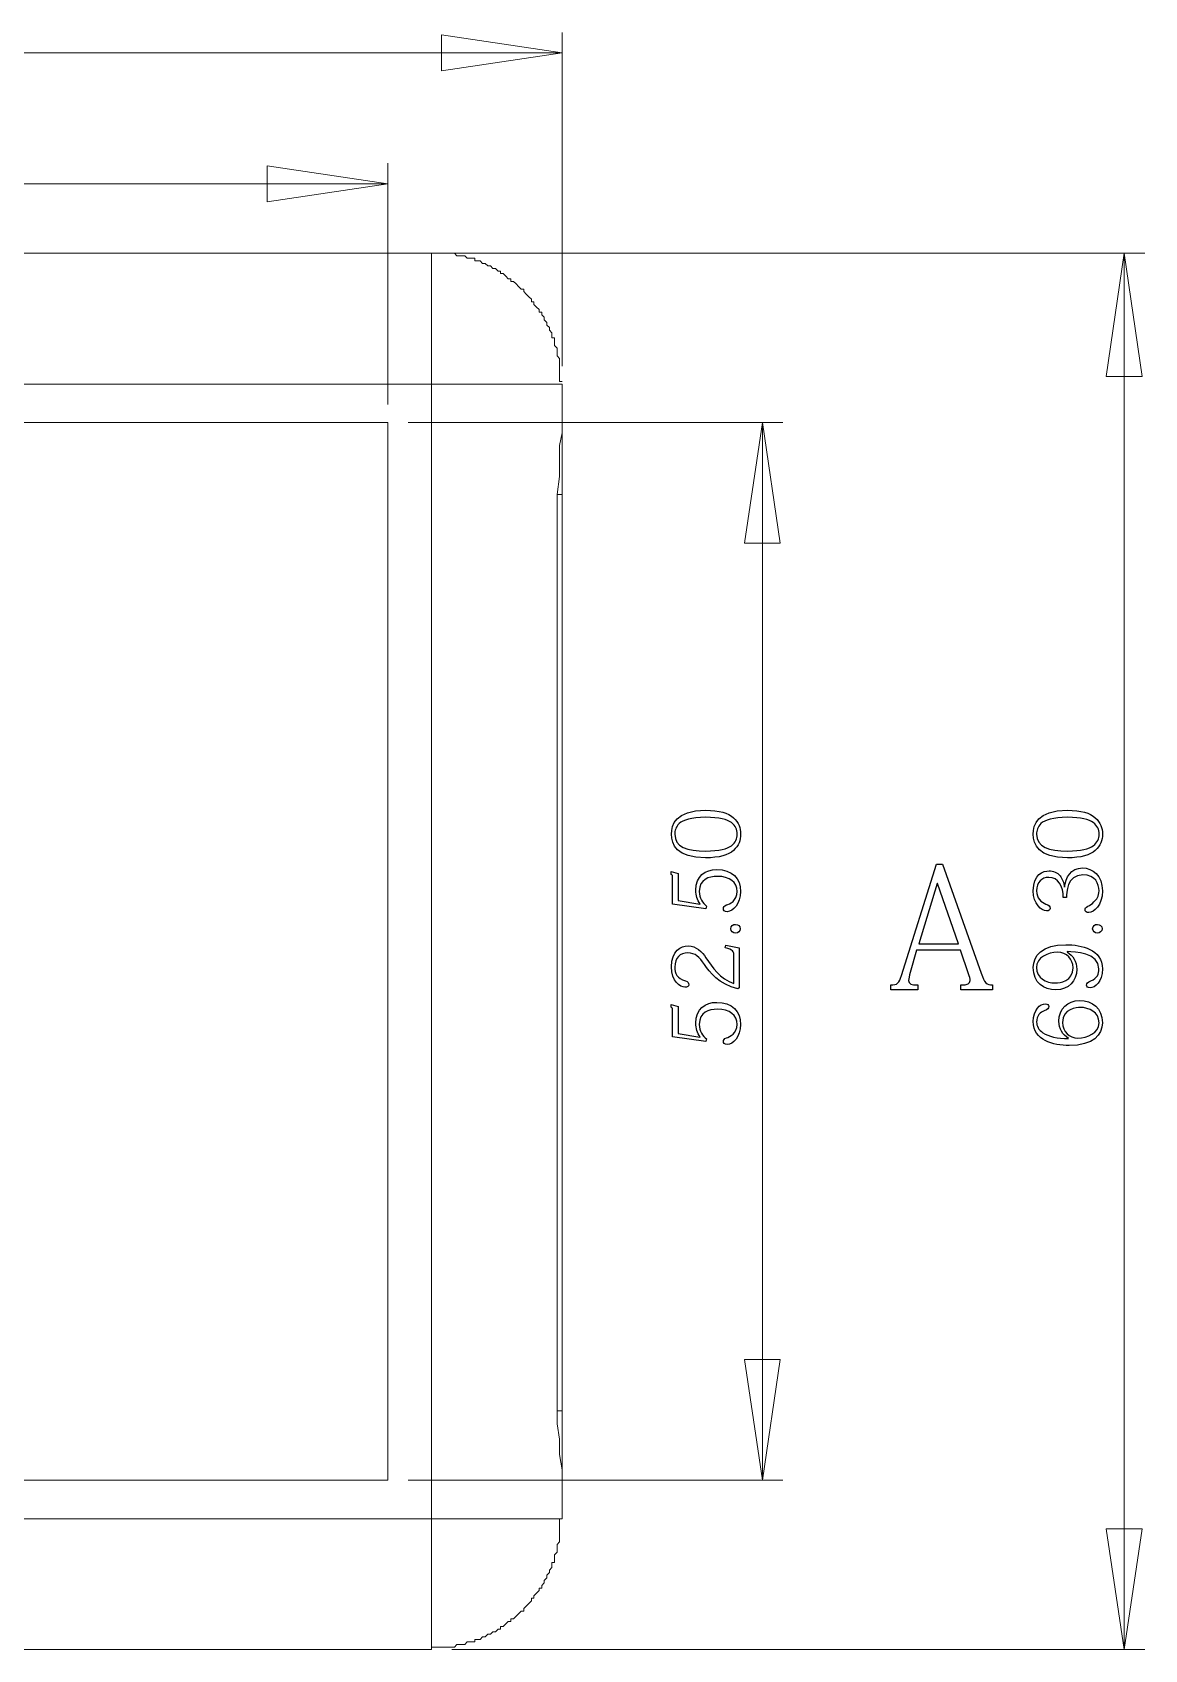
# Model space of a CAD drawing. Header units: millimetres. Extents: x -115 to 130, y -79 to 93.
# Drawn here: x -43.6 to -6.9, y 34 to 87.3 of the extents above; entities that cross this region are included whole.
import ezdxf

# ---------------------------------------------------------------- set-up
doc = ezdxf.new("R2010")
doc.units = ezdxf.units.MM
doc.header["$MEASUREMENT"] = 0
doc.layers.add('layer 1', color=7, linetype='Continuous')

msp = doc.modelspace()

# ---------------------------------------------------------------- linework, layer by layer
at = {"layer": 'layer 1', "lineweight": 18}
for points in [[(-30.0708, 87.2419), (-30.0708, 87.2419), (-26.0915, 86.6493), (-26.0915, 86.6493)], [(-30.0708, 86.0566), (-30.0708, 86.0566), (-30.0708, 87.2419), (-30.0708, 87.2419)], [(-26.0915, 76.3199), (-26.0915, 76.3199), (-26.0915, 87.3266), (-26.0915, 87.3266)], [(-26.0915, 86.6493), (-26.0915, 86.6493), (-115.2455, 86.6493), (-115.2455, 86.6493)], [(-26.0915, 86.6493), (-26.0915, 86.6493), (-30.0708, 86.0566), (-30.0708, 86.0566)], [(-35.8281, 81.7386), (-35.8281, 81.7386), (-35.8281, 82.9239), (-35.8281, 82.9239)], [(-35.8281, 82.9239), (-35.8281, 82.9239), (-31.8488, 82.3313), (-31.8488, 82.3313)], [(-31.8488, 75.0499), (-31.8488, 75.0499), (-31.8488, 83.0086), (-31.8488, 83.0086)], [(-31.8488, 82.3313), (-31.8488, 82.3313), (-109.5728, 82.3313), (-109.5728, 82.3313)], [(-31.8488, 82.3313), (-31.8488, 82.3313), (-35.8281, 81.7386), (-35.8281, 81.7386)], [(-110.9275, 80.0453), (-110.9275, 80.0453), (-30.4095, 80.0453), (-30.4095, 80.0453)], [(-30.4095, 80.0453), (-30.4095, 80.0453), (-30.4095, 75.7273), (-30.4095, 75.7273)], [(-29.7321, 80.0453), (-29.7321, 80.0453), (-6.8721, 80.0453), (-6.8721, 80.0453)], [(-8.1421, 75.9813), (-8.1421, 75.9813), (-7.5495, 80.0453), (-7.5495, 80.0453)], [(-7.5495, 80.0453), (-7.5495, 80.0453), (-7.5495, 33.9866), (-7.5495, 33.9866)], [(-7.5495, 80.0453), (-7.5495, 80.0453), (-6.9568, 75.9813), (-6.9568, 75.9813)], [(-6.9568, 75.9813), (-6.9568, 75.9813), (-8.1421, 75.9813), (-8.1421, 75.9813)], [(-30.4095, 75.7273), (-30.4095, 75.7273), (-110.9275, 75.7273), (-110.9275, 75.7273)], [(-26.0915, 75.7273), (-26.0915, 75.7273), (-30.4095, 75.7273), (-30.4095, 75.7273)], [(-30.4095, 38.3046), (-30.4095, 38.3046), (-30.4095, 75.7273), (-30.4095, 75.7273)], [(-26.0915, 75.7273), (-26.0915, 75.7273), (-26.0915, 74.4573), (-26.0915, 74.4573)], [(-31.8488, 74.4573), (-31.8488, 74.4573), (-109.5728, 74.4573), (-109.5728, 74.4573)], [(-31.8488, 39.5746), (-31.8488, 39.5746), (-31.8488, 74.4573), (-31.8488, 74.4573)], [(-31.1715, 74.4573), (-31.1715, 74.4573), (-18.8101, 74.4573), (-18.8101, 74.4573)], [(-26.0915, 74.4573), (-26.0915, 74.4573), (-26.0915, 72.0866), (-26.0915, 72.0866)], [(-20.0801, 70.4779), (-20.0801, 70.4779), (-19.4875, 74.4573), (-19.4875, 74.4573)], [(-19.4875, 39.5746), (-19.4875, 39.5746), (-19.4875, 74.4573), (-19.4875, 74.4573)], [(-19.4875, 74.4573), (-19.4875, 74.4573), (-18.8948, 70.4779), (-18.8948, 70.4779)], [(-26.0915, 72.0866), (-26.0915, 72.0866), (-26.2608, 72.0866), (-26.2608, 72.0866)], [(-26.2608, 72.0866), (-26.2608, 72.0866), (-26.2608, 41.8606), (-26.2608, 41.8606)], [(-26.0915, 41.8606), (-26.0915, 41.8606), (-26.0915, 72.0866), (-26.0915, 72.0866)], [(-18.8948, 70.4779), (-18.8948, 70.4779), (-20.0801, 70.4779), (-20.0801, 70.4779)], [(-19.4875, 39.5746), (-19.4875, 39.5746), (-20.0801, 43.5539), (-20.0801, 43.5539)], [(-20.0801, 43.5539), (-20.0801, 43.5539), (-18.8948, 43.5539), (-18.8948, 43.5539)], [(-18.8948, 43.5539), (-18.8948, 43.5539), (-19.4875, 39.5746), (-19.4875, 39.5746)], [(-26.2608, 41.8606), (-26.2608, 41.8606), (-26.0915, 41.8606), (-26.0915, 41.8606)], [(-26.0915, 41.8606), (-26.0915, 41.8606), (-26.0915, 39.4899), (-26.0915, 39.4899)], [(-109.5728, 39.5746), (-109.5728, 39.5746), (-31.8488, 39.5746), (-31.8488, 39.5746)], [(-31.1715, 39.5746), (-31.1715, 39.5746), (-18.8101, 39.5746), (-18.8101, 39.5746)], [(-26.0915, 39.4899), (-26.0915, 39.4899), (-26.0915, 38.3046), (-26.0915, 38.3046)], [(-110.9275, 38.3046), (-110.9275, 38.3046), (-30.4095, 38.3046), (-30.4095, 38.3046)], [(-26.0915, 38.3046), (-26.0915, 38.3046), (-30.4095, 38.3046), (-30.4095, 38.3046)], [(-30.4095, 38.3046), (-30.4095, 38.3046), (-30.4095, 33.9866), (-30.4095, 33.9866)], [(-7.5495, 33.9866), (-7.5495, 33.9866), (-8.1421, 37.9659), (-8.1421, 37.9659)], [(-8.1421, 37.9659), (-8.1421, 37.9659), (-6.9568, 37.9659), (-6.9568, 37.9659)], [(-6.9568, 37.9659), (-6.9568, 37.9659), (-7.5495, 33.9866), (-7.5495, 33.9866)], [(-30.4095, 33.9866), (-30.4095, 33.9866), (-110.9275, 33.9866), (-110.9275, 33.9866)], [(-29.7321, 33.9866), (-29.7321, 33.9866), (-6.8721, 33.9866), (-6.8721, 33.9866)]]:
    msp.add_open_spline(points, degree=3, dxfattribs=at)
for points, knots in [([(-30.4095, 80.0453), (-30.4095, 80.0453), (-29.6475, 80.0453), (-29.6475, 80.0453), (-29.6475, 80.0453), (-29.6475, 80.0453), (-29.5628, 79.9606), (-29.5628, 79.9606), (-29.5628, 79.9606), (-29.5628, 79.9606), (-29.3088, 79.9606), (-29.3088, 79.9606), (-29.3088, 79.9606), (-29.3088, 79.9606), (-29.2241, 79.8759), (-29.2241, 79.8759), (-29.2241, 79.8759), (-29.2241, 79.8759), (-28.9701, 79.8759), (-28.9701, 79.8759), (-28.9701, 79.8759), (-28.9701, 79.8759), (-28.9701, 79.7913), (-28.9701, 79.7913), (-28.9701, 79.7913), (-28.9701, 79.7913), (-28.8008, 79.7913), (-28.8008, 79.7913), (-28.8008, 79.7913), (-28.8008, 79.7913), (-28.7161, 79.7066), (-28.7161, 79.7066), (-28.7161, 79.7066), (-28.7161, 79.7066), (-28.6315, 79.7066), (-28.6315, 79.7066), (-28.6315, 79.7066), (-28.6315, 79.7066), (-28.5468, 79.6219), (-28.5468, 79.6219), (-28.5468, 79.6219), (-28.5468, 79.6219), (-28.4621, 79.6219), (-28.4621, 79.6219), (-28.4621, 79.6219), (-28.4621, 79.6219), (-28.3775, 79.5373), (-28.3775, 79.5373), (-28.3775, 79.5373), (-28.3775, 79.5373), (-28.2928, 79.5373), (-28.2928, 79.5373), (-28.2928, 79.5373), (-28.2928, 79.5373), (-28.2081, 79.4526), (-28.2081, 79.4526), (-28.2081, 79.4526), (-28.2081, 79.4526), (-28.1235, 79.4526), (-28.1235, 79.4526), (-28.1235, 79.4526), (-28.1235, 79.4526), (-28.1235, 79.3679), (-28.1235, 79.3679), (-28.1235, 79.3679), (-28.1235, 79.3679), (-28.0388, 79.3679), (-28.0388, 79.3679), (-28.0388, 79.3679), (-28.0388, 79.3679), (-27.9541, 79.2833), (-27.9541, 79.2833), (-27.9541, 79.2833), (-27.9541, 79.2833), (-27.8695, 79.1986), (-27.8695, 79.1986), (-27.8695, 79.1986), (-27.8695, 79.1986), (-27.7848, 79.1986), (-27.7848, 79.1986), (-27.7848, 79.1986), (-27.7848, 79.1986), (-27.7848, 79.1139), (-27.7848, 79.1139), (-27.7848, 79.1139), (-27.7848, 79.1139), (-27.7001, 79.1139), (-27.7001, 79.1139), (-27.7001, 79.1139), (-27.7001, 79.1139), (-27.6155, 79.0293), (-27.6155, 79.0293), (-27.6155, 79.0293), (-27.6155, 79.0293), (-27.5308, 78.9446), (-27.5308, 78.9446), (-27.5308, 78.9446), (-27.5308, 78.9446), (-27.4461, 78.8599), (-27.4461, 78.8599), (-27.4461, 78.8599), (-27.4461, 78.8599), (-27.3615, 78.8599), (-27.3615, 78.8599), (-27.3615, 78.8599), (-27.3615, 78.8599), (-27.3615, 78.7753), (-27.3615, 78.7753), (-27.3615, 78.7753), (-27.3615, 78.7753), (-27.2768, 78.6906), (-27.2768, 78.6906), (-27.2768, 78.6906), (-27.2768, 78.6906), (-27.1921, 78.6059), (-27.1921, 78.6059), (-27.1921, 78.6059), (-27.1921, 78.6059), (-27.1075, 78.5213), (-27.1075, 78.5213), (-27.1075, 78.5213), (-27.1075, 78.5213), (-27.1075, 78.4366), (-27.1075, 78.4366), (-27.1075, 78.4366), (-27.1075, 78.4366), (-27.0228, 78.4366), (-27.0228, 78.4366), (-27.0228, 78.4366), (-27.0228, 78.4366), (-27.0228, 78.3519), (-27.0228, 78.3519), (-27.0228, 78.3519), (-27.0228, 78.3519), (-26.9381, 78.2673), (-26.9381, 78.2673), (-26.9381, 78.2673), (-26.9381, 78.2673), (-26.8535, 78.1826), (-26.8535, 78.1826), (-26.8535, 78.1826), (-26.8535, 78.1826), (-26.8535, 78.0979), (-26.8535, 78.0979), (-26.8535, 78.0979), (-26.8535, 78.0979), (-26.7688, 78.0979), (-26.7688, 78.0979), (-26.7688, 78.0979), (-26.7688, 78.0979), (-26.7688, 78.0133), (-26.7688, 78.0133), (-26.7688, 78.0133), (-26.7688, 78.0133), (-26.6841, 77.9286), (-26.6841, 77.9286), (-26.6841, 77.9286), (-26.6841, 77.9286), (-26.6841, 77.8439), (-26.6841, 77.8439), (-26.6841, 77.8439), (-26.6841, 77.8439), (-26.5995, 77.7593), (-26.5995, 77.7593), (-26.5995, 77.7593), (-26.5995, 77.7593), (-26.5995, 77.6746), (-26.5995, 77.6746), (-26.5995, 77.6746), (-26.5995, 77.6746), (-26.5148, 77.5899), (-26.5148, 77.5899), (-26.5148, 77.5899), (-26.5148, 77.5899), (-26.5148, 77.5053), (-26.5148, 77.5053), (-26.5148, 77.5053), (-26.5148, 77.5053), (-26.4301, 77.4206), (-26.4301, 77.4206), (-26.4301, 77.4206), (-26.4301, 77.4206), (-26.4301, 77.2513), (-26.4301, 77.2513), (-26.4301, 77.2513), (-26.4301, 77.2513), (-26.3455, 77.2513), (-26.3455, 77.2513), (-26.3455, 77.2513), (-26.3455, 77.2513), (-26.3455, 76.9973), (-26.3455, 76.9973), (-26.3455, 76.9973), (-26.3455, 76.9973), (-26.2608, 76.9126), (-26.2608, 76.9126), (-26.2608, 76.9126), (-26.2608, 76.9126), (-26.2608, 76.6586), (-26.2608, 76.6586), (-26.2608, 76.6586), (-26.2608, 76.6586), (-26.1761, 76.5739), (-26.1761, 76.5739), (-26.1761, 76.5739), (-26.1761, 76.5739), (-26.1761, 75.8119), (-26.1761, 75.8119), (-26.1761, 75.8119), (-26.1761, 75.8119), (-26.0915, 75.8119), (-26.0915, 75.8119)], [0, 0, 0, 0, 0.0185185, 0.0185185, 0.0185185, 0.0185185, 0.037037, 0.037037, 0.037037, 0.037037, 0.0555556, 0.0555556, 0.0555556, 0.0555556, 0.0740741, 0.0740741, 0.0740741, 0.0740741, 0.0925926, 0.0925926, 0.0925926, 0.0925926, 0.1111111, 0.1111111, 0.1111111, 0.1111111, 0.1296296, 0.1296296, 0.1296296, 0.1296296, 0.1481481, 0.1481481, 0.1481481, 0.1481481, 0.1666667, 0.1666667, 0.1666667, 0.1666667, 0.1851852, 0.1851852, 0.1851852, 0.1851852, 0.2037037, 0.2037037, 0.2037037, 0.2037037, 0.2222222, 0.2222222, 0.2222222, 0.2222222, 0.2407407, 0.2407407, 0.2407407, 0.2407407, 0.2592593, 0.2592593, 0.2592593, 0.2592593, 0.2777778, 0.2777778, 0.2777778, 0.2777778, 0.2962963, 0.2962963, 0.2962963, 0.2962963, 0.3148148, 0.3148148, 0.3148148, 0.3148148, 0.3333333, 0.3333333, 0.3333333, 0.3333333, 0.3518519, 0.3518519, 0.3518519, 0.3518519, 0.3703704, 0.3703704, 0.3703704, 0.3703704, 0.3888889, 0.3888889, 0.3888889, 0.3888889, 0.4074074, 0.4074074, 0.4074074, 0.4074074, 0.4259259, 0.4259259, 0.4259259, 0.4259259, 0.4444444, 0.4444444, 0.4444444, 0.4444444, 0.462963, 0.462963, 0.462963, 0.462963, 0.4814815, 0.4814815, 0.4814815, 0.4814815, 0.5, 0.5, 0.5, 0.5, 0.5185185, 0.5185185, 0.5185185, 0.5185185, 0.537037, 0.537037, 0.537037, 0.537037, 0.5555556, 0.5555556, 0.5555556, 0.5555556, 0.5740741, 0.5740741, 0.5740741, 0.5740741, 0.5925926, 0.5925926, 0.5925926, 0.5925926, 0.6111111, 0.6111111, 0.6111111, 0.6111111, 0.6296296, 0.6296296, 0.6296296, 0.6296296, 0.6481481, 0.6481481, 0.6481481, 0.6481481, 0.6666667, 0.6666667, 0.6666667, 0.6666667, 0.6851852, 0.6851852, 0.6851852, 0.6851852, 0.7037037, 0.7037037, 0.7037037, 0.7037037, 0.7222222, 0.7222222, 0.7222222, 0.7222222, 0.7407407, 0.7407407, 0.7407407, 0.7407407, 0.7592593, 0.7592593, 0.7592593, 0.7592593, 0.7777778, 0.7777778, 0.7777778, 0.7777778, 0.7962963, 0.7962963, 0.7962963, 0.7962963, 0.8148148, 0.8148148, 0.8148148, 0.8148148, 0.8333333, 0.8333333, 0.8333333, 0.8333333, 0.8518519, 0.8518519, 0.8518519, 0.8518519, 0.8703704, 0.8703704, 0.8703704, 0.8703704, 0.8888889, 0.8888889, 0.8888889, 0.8888889, 0.9074074, 0.9074074, 0.9074074, 0.9074074, 0.9259259, 0.9259259, 0.9259259, 0.9259259, 0.9444444, 0.9444444, 0.9444444, 0.9444444, 0.962963, 0.962963, 0.962963, 0.962963, 1, 1, 1, 1]), ([(-26.2608, 72.0866), (-26.2608, 72.0866), (-26.1761, 72.6793), (-26.1761, 72.6793), (-26.1761, 72.6793), (-26.1761, 72.6793), (-26.1761, 73.6953), (-26.1761, 73.6953), (-26.1761, 73.6953), (-26.1761, 73.6953), (-26.0915, 74.1186), (-26.0915, 74.1186), (-26.0915, 74.1186), (-26.0915, 74.1186), (-26.0915, 74.4573), (-26.0915, 74.4573)], [0, 0, 0, 0, 0.2, 0.2, 0.2, 0.2, 0.4, 0.4, 0.4, 0.4, 0.6, 0.6, 0.6, 0.6, 1, 1, 1, 1]), ([(-26.0915, 39.4899), (-26.0915, 39.4899), (-26.0915, 39.9133), (-26.0915, 39.9133), (-26.0915, 39.9133), (-26.0915, 39.9133), (-26.1761, 40.4213), (-26.1761, 40.4213), (-26.1761, 40.4213), (-26.1761, 40.4213), (-26.1761, 40.9293), (-26.1761, 40.9293), (-26.1761, 40.9293), (-26.1761, 40.9293), (-26.2608, 41.4373), (-26.2608, 41.4373), (-26.2608, 41.4373), (-26.2608, 41.4373), (-26.2608, 41.8606), (-26.2608, 41.8606)], [0, 0, 0, 0, 0.1666667, 0.1666667, 0.1666667, 0.1666667, 0.3333333, 0.3333333, 0.3333333, 0.3333333, 0.5, 0.5, 0.5, 0.5, 0.6666667, 0.6666667, 0.6666667, 0.6666667, 1, 1, 1, 1]), ([(-26.0915, 38.3046), (-26.0915, 38.3046), (-26.1761, 38.3046), (-26.1761, 38.3046), (-26.1761, 38.3046), (-26.1761, 38.3046), (-26.1761, 38.2199), (-26.1761, 38.2199), (-26.1761, 38.2199), (-26.1761, 38.2199), (-26.1761, 37.5426), (-26.1761, 37.5426), (-26.1761, 37.5426), (-26.1761, 37.5426), (-26.2608, 37.4579), (-26.2608, 37.4579), (-26.2608, 37.4579), (-26.2608, 37.4579), (-26.2608, 37.2039), (-26.2608, 37.2039), (-26.2608, 37.2039), (-26.2608, 37.2039), (-26.3455, 37.1193), (-26.3455, 37.1193), (-26.3455, 37.1193), (-26.3455, 37.1193), (-26.3455, 36.8653), (-26.3455, 36.8653), (-26.3455, 36.8653), (-26.3455, 36.8653), (-26.4301, 36.8653), (-26.4301, 36.8653), (-26.4301, 36.8653), (-26.4301, 36.8653), (-26.4301, 36.6959), (-26.4301, 36.6959), (-26.4301, 36.6959), (-26.4301, 36.6959), (-26.5148, 36.6113), (-26.5148, 36.6113), (-26.5148, 36.6113), (-26.5148, 36.6113), (-26.5148, 36.5266), (-26.5148, 36.5266), (-26.5148, 36.5266), (-26.5148, 36.5266), (-26.5995, 36.4419), (-26.5995, 36.4419), (-26.5995, 36.4419), (-26.5995, 36.4419), (-26.5995, 36.3573), (-26.5995, 36.3573), (-26.5995, 36.3573), (-26.5995, 36.3573), (-26.6841, 36.2726), (-26.6841, 36.2726), (-26.6841, 36.2726), (-26.6841, 36.2726), (-26.6841, 36.1879), (-26.6841, 36.1879), (-26.6841, 36.1879), (-26.6841, 36.1879), (-26.7688, 36.1033), (-26.7688, 36.1033), (-26.7688, 36.1033), (-26.7688, 36.1033), (-26.7688, 36.0186), (-26.7688, 36.0186), (-26.7688, 36.0186), (-26.7688, 36.0186), (-26.8535, 36.0186), (-26.8535, 36.0186), (-26.8535, 36.0186), (-26.8535, 36.0186), (-26.8535, 35.9339), (-26.8535, 35.9339), (-26.8535, 35.9339), (-26.8535, 35.9339), (-26.9381, 35.8493), (-26.9381, 35.8493), (-26.9381, 35.8493), (-26.9381, 35.8493), (-27.0228, 35.7646), (-27.0228, 35.7646), (-27.0228, 35.7646), (-27.0228, 35.7646), (-27.0228, 35.6799), (-27.0228, 35.6799), (-27.0228, 35.6799), (-27.0228, 35.6799), (-27.1075, 35.6799), (-27.1075, 35.6799), (-27.1075, 35.6799), (-27.1075, 35.6799), (-27.1075, 35.5953), (-27.1075, 35.5953), (-27.1075, 35.5953), (-27.1075, 35.5953), (-27.1921, 35.5106), (-27.1921, 35.5106), (-27.1921, 35.5106), (-27.1921, 35.5106), (-27.2768, 35.4259), (-27.2768, 35.4259), (-27.2768, 35.4259), (-27.2768, 35.4259), (-27.3615, 35.3413), (-27.3615, 35.3413), (-27.3615, 35.3413), (-27.3615, 35.3413), (-27.3615, 35.2566), (-27.3615, 35.2566), (-27.3615, 35.2566), (-27.3615, 35.2566), (-27.4461, 35.2566), (-27.4461, 35.2566), (-27.4461, 35.2566), (-27.4461, 35.2566), (-27.5308, 35.1719), (-27.5308, 35.1719), (-27.5308, 35.1719), (-27.5308, 35.1719), (-27.6155, 35.0873), (-27.6155, 35.0873), (-27.6155, 35.0873), (-27.6155, 35.0873), (-27.7001, 35.0026), (-27.7001, 35.0026), (-27.7001, 35.0026), (-27.7001, 35.0026), (-27.7848, 35.0026), (-27.7848, 35.0026), (-27.7848, 35.0026), (-27.7848, 35.0026), (-27.7848, 34.9179), (-27.7848, 34.9179), (-27.7848, 34.9179), (-27.7848, 34.9179), (-27.8695, 34.9179), (-27.8695, 34.9179), (-27.8695, 34.9179), (-27.8695, 34.9179), (-27.9541, 34.8333), (-27.9541, 34.8333), (-27.9541, 34.8333), (-27.9541, 34.8333), (-28.0388, 34.7486), (-28.0388, 34.7486), (-28.0388, 34.7486), (-28.0388, 34.7486), (-28.1235, 34.7486), (-28.1235, 34.7486), (-28.1235, 34.7486), (-28.1235, 34.7486), (-28.1235, 34.6639), (-28.1235, 34.6639), (-28.1235, 34.6639), (-28.1235, 34.6639), (-28.2081, 34.6639), (-28.2081, 34.6639), (-28.2081, 34.6639), (-28.2081, 34.6639), (-28.2928, 34.5793), (-28.2928, 34.5793), (-28.2928, 34.5793), (-28.2928, 34.5793), (-28.3775, 34.5793), (-28.3775, 34.5793), (-28.3775, 34.5793), (-28.3775, 34.5793), (-28.4621, 34.4946), (-28.4621, 34.4946), (-28.4621, 34.4946), (-28.4621, 34.4946), (-28.5468, 34.4946), (-28.5468, 34.4946), (-28.5468, 34.4946), (-28.5468, 34.4946), (-28.6315, 34.4099), (-28.6315, 34.4099), (-28.6315, 34.4099), (-28.6315, 34.4099), (-28.7161, 34.4099), (-28.7161, 34.4099), (-28.7161, 34.4099), (-28.7161, 34.4099), (-28.8008, 34.3253), (-28.8008, 34.3253), (-28.8008, 34.3253), (-28.8008, 34.3253), (-28.9701, 34.3253), (-28.9701, 34.3253), (-28.9701, 34.3253), (-28.9701, 34.3253), (-28.9701, 34.2406), (-28.9701, 34.2406), (-28.9701, 34.2406), (-28.9701, 34.2406), (-29.2241, 34.2406), (-29.2241, 34.2406), (-29.2241, 34.2406), (-29.2241, 34.2406), (-29.3088, 34.1559), (-29.3088, 34.1559), (-29.3088, 34.1559), (-29.3088, 34.1559), (-29.5628, 34.1559), (-29.5628, 34.1559), (-29.5628, 34.1559), (-29.5628, 34.1559), (-29.6475, 34.0713), (-29.6475, 34.0713), (-29.6475, 34.0713), (-29.6475, 34.0713), (-30.4095, 34.0713), (-30.4095, 34.0713), (-30.4095, 34.0713), (-30.4095, 34.0713), (-30.4095, 33.9866), (-30.4095, 33.9866)], [0, 0, 0, 0, 0.0178571, 0.0178571, 0.0178571, 0.0178571, 0.0357143, 0.0357143, 0.0357143, 0.0357143, 0.0535714, 0.0535714, 0.0535714, 0.0535714, 0.0714286, 0.0714286, 0.0714286, 0.0714286, 0.0892857, 0.0892857, 0.0892857, 0.0892857, 0.1071429, 0.1071429, 0.1071429, 0.1071429, 0.125, 0.125, 0.125, 0.125, 0.1428571, 0.1428571, 0.1428571, 0.1428571, 0.1607143, 0.1607143, 0.1607143, 0.1607143, 0.1785714, 0.1785714, 0.1785714, 0.1785714, 0.1964286, 0.1964286, 0.1964286, 0.1964286, 0.2142857, 0.2142857, 0.2142857, 0.2142857, 0.2321429, 0.2321429, 0.2321429, 0.2321429, 0.25, 0.25, 0.25, 0.25, 0.2678571, 0.2678571, 0.2678571, 0.2678571, 0.2857143, 0.2857143, 0.2857143, 0.2857143, 0.3035714, 0.3035714, 0.3035714, 0.3035714, 0.3214286, 0.3214286, 0.3214286, 0.3214286, 0.3392857, 0.3392857, 0.3392857, 0.3392857, 0.3571429, 0.3571429, 0.3571429, 0.3571429, 0.375, 0.375, 0.375, 0.375, 0.3928571, 0.3928571, 0.3928571, 0.3928571, 0.4107143, 0.4107143, 0.4107143, 0.4107143, 0.4285714, 0.4285714, 0.4285714, 0.4285714, 0.4464286, 0.4464286, 0.4464286, 0.4464286, 0.4642857, 0.4642857, 0.4642857, 0.4642857, 0.4821429, 0.4821429, 0.4821429, 0.4821429, 0.5, 0.5, 0.5, 0.5, 0.5178571, 0.5178571, 0.5178571, 0.5178571, 0.5357143, 0.5357143, 0.5357143, 0.5357143, 0.5535714, 0.5535714, 0.5535714, 0.5535714, 0.5714286, 0.5714286, 0.5714286, 0.5714286, 0.5892857, 0.5892857, 0.5892857, 0.5892857, 0.6071429, 0.6071429, 0.6071429, 0.6071429, 0.625, 0.625, 0.625, 0.625, 0.6428571, 0.6428571, 0.6428571, 0.6428571, 0.6607143, 0.6607143, 0.6607143, 0.6607143, 0.6785714, 0.6785714, 0.6785714, 0.6785714, 0.6964286, 0.6964286, 0.6964286, 0.6964286, 0.7142857, 0.7142857, 0.7142857, 0.7142857, 0.7321429, 0.7321429, 0.7321429, 0.7321429, 0.75, 0.75, 0.75, 0.75, 0.7678571, 0.7678571, 0.7678571, 0.7678571, 0.7857143, 0.7857143, 0.7857143, 0.7857143, 0.8035714, 0.8035714, 0.8035714, 0.8035714, 0.8214286, 0.8214286, 0.8214286, 0.8214286, 0.8392857, 0.8392857, 0.8392857, 0.8392857, 0.8571429, 0.8571429, 0.8571429, 0.8571429, 0.875, 0.875, 0.875, 0.875, 0.8928571, 0.8928571, 0.8928571, 0.8928571, 0.9107143, 0.9107143, 0.9107143, 0.9107143, 0.9285714, 0.9285714, 0.9285714, 0.9285714, 0.9464286, 0.9464286, 0.9464286, 0.9464286, 0.9642857, 0.9642857, 0.9642857, 0.9642857, 1, 1, 1, 1])]:
    msp.add_open_spline(points, degree=3, knots=knots, dxfattribs=at)
at = {"layer": 'layer 1'}
for points, knots in [([(-20.2038, 60.8859), (-20.2038, 61.081), (-20.2678, 61.273), (-20.4385, 61.4254), (-20.4385, 61.4254), (-20.6153, 61.5809), (-20.9079, 61.6693), (-21.359, 61.6693), (-21.359, 61.6693), (-22.3617, 61.6693), (-22.4866, 61.1816), (-22.4866, 60.8859), (-22.4866, 60.8859), (-22.4866, 60.5446), (-22.3159, 60.1026), (-21.359, 60.1026), (-21.359, 60.1026), (-20.9079, 60.1026), (-20.6153, 60.191), (-20.4385, 60.3464), (-20.4385, 60.3464), (-20.2678, 60.5019), (-20.2038, 60.6817), (-20.2038, 60.8859)], [0, 0, 0, 0, 0.1428571, 0.1428571, 0.1428571, 0.1428571, 0.2857143, 0.2857143, 0.2857143, 0.2857143, 0.4285714, 0.4285714, 0.4285714, 0.4285714, 0.5714286, 0.5714286, 0.5714286, 0.5714286, 0.7142857, 0.7142857, 0.7142857, 0.7142857, 1, 1, 1, 1]), ([(-22.3769, 60.8829), (-22.3769, 60.9957), (-22.3434, 61.1267), (-22.2336, 61.2304), (-22.2336, 61.2304), (-22.0995, 61.3462), (-21.8406, 61.4376), (-21.3559, 61.4376), (-21.3559, 61.4376), (-20.9018, 61.4376), (-20.6457, 61.3675), (-20.5086, 61.2639), (-20.5086, 61.2639), (-20.3684, 61.1603), (-20.3135, 61.0353), (-20.3135, 60.8829), (-20.3135, 60.8829), (-20.3135, 60.7335), (-20.3684, 60.6055), (-20.5086, 60.5019), (-20.5086, 60.5019), (-20.6457, 60.3983), (-20.9018, 60.3251), (-21.3559, 60.3251), (-21.3559, 60.3251), (-21.9716, 60.3251), (-22.3769, 60.4623), (-22.3769, 60.8829)], [0, 0, 0, 0, 0.125, 0.125, 0.125, 0.125, 0.25, 0.25, 0.25, 0.25, 0.375, 0.375, 0.375, 0.375, 0.5, 0.5, 0.5, 0.5, 0.625, 0.625, 0.625, 0.625, 0.75, 0.75, 0.75, 0.75, 1, 1, 1, 1]), ([(-8.2658, 60.8859), (-8.2658, 61.081), (-8.3298, 61.273), (-8.5005, 61.4254), (-8.5005, 61.4254), (-8.6773, 61.5809), (-8.9699, 61.6693), (-9.4209, 61.6693), (-9.4209, 61.6693), (-10.4237, 61.6693), (-10.5486, 61.1816), (-10.5486, 60.8859), (-10.5486, 60.8859), (-10.5486, 60.5446), (-10.3779, 60.1026), (-9.4209, 60.1026), (-9.4209, 60.1026), (-8.9699, 60.1026), (-8.6773, 60.191), (-8.5005, 60.3464), (-8.5005, 60.3464), (-8.3298, 60.5019), (-8.2658, 60.6817), (-8.2658, 60.8859)], [0, 0, 0, 0, 0.1428571, 0.1428571, 0.1428571, 0.1428571, 0.2857143, 0.2857143, 0.2857143, 0.2857143, 0.4285714, 0.4285714, 0.4285714, 0.4285714, 0.5714286, 0.5714286, 0.5714286, 0.5714286, 0.7142857, 0.7142857, 0.7142857, 0.7142857, 1, 1, 1, 1]), ([(-10.4389, 60.8829), (-10.4389, 60.9957), (-10.4054, 61.1267), (-10.2956, 61.2304), (-10.2956, 61.2304), (-10.1615, 61.3462), (-9.9025, 61.4376), (-9.4178, 61.4376), (-9.4178, 61.4376), (-8.9638, 61.4376), (-8.7077, 61.3675), (-8.5706, 61.2639), (-8.5706, 61.2639), (-8.4304, 61.1603), (-8.3755, 61.0353), (-8.3755, 60.8829), (-8.3755, 60.8829), (-8.3755, 60.7335), (-8.4304, 60.6055), (-8.5706, 60.5019), (-8.5706, 60.5019), (-8.7077, 60.3983), (-8.9638, 60.3251), (-9.4178, 60.3251), (-9.4178, 60.3251), (-10.0335, 60.3251), (-10.4389, 60.4623), (-10.4389, 60.8829)], [0, 0, 0, 0, 0.125, 0.125, 0.125, 0.125, 0.25, 0.25, 0.25, 0.25, 0.375, 0.375, 0.375, 0.375, 0.5, 0.5, 0.5, 0.5, 0.625, 0.625, 0.625, 0.625, 0.75, 0.75, 0.75, 0.75, 1, 1, 1, 1]), ([(-12.6807, 56.2797), (-12.6477, 56.1862), (-12.6312, 56.1091), (-12.6312, 56.0541), (-12.6312, 56.0541), (-12.6312, 55.944), (-12.7082, 55.911), (-12.9394, 55.911), (-12.9394, 55.911), (-12.9394, 55.911), (-12.9394, 55.7459), (-12.9394, 55.7459), (-12.9394, 55.7459), (-12.9394, 55.7459), (-11.8882, 55.7459), (-11.8882, 55.7459), (-11.8882, 55.7459), (-11.8882, 55.7459), (-11.8882, 55.911), (-11.8882, 55.911), (-11.8882, 55.911), (-12.0919, 55.911), (-12.1579, 55.966), (-12.268, 56.2962), (-12.268, 56.2962), (-12.268, 56.2962), (-13.5447, 59.8899), (-13.5447, 59.8899), (-13.5447, 59.8899), (-13.5447, 59.8899), (-13.7428, 59.8899), (-13.7428, 59.8899), (-13.7428, 59.8899), (-13.7428, 59.8899), (-14.893, 56.2192), (-14.893, 56.2192), (-14.893, 56.2192), (-14.9756, 55.9605), (-15.0361, 55.911), (-15.2507, 55.911), (-15.2507, 55.911), (-15.2507, 55.911), (-15.2507, 55.7459), (-15.2507, 55.7459), (-15.2507, 55.7459), (-15.2507, 55.7459), (-14.3592, 55.7459), (-14.3592, 55.7459), (-14.3592, 55.7459), (-14.3592, 55.7459), (-14.3592, 55.911), (-14.3592, 55.911), (-14.3592, 55.911), (-14.5793, 55.911), (-14.6619, 55.9385), (-14.6619, 56.0596), (-14.6619, 56.0596), (-14.6619, 56.1201), (-14.6399, 56.2027), (-14.6069, 56.3237), (-14.6069, 56.3237), (-14.6069, 56.3237), (-14.3977, 57.0557), (-14.3977, 57.0557), (-14.3977, 57.0557), (-14.3977, 57.0557), (-12.9449, 57.0557), (-12.9449, 57.0557), (-12.9449, 57.0557), (-12.9449, 57.0557), (-12.6807, 56.2797), (-12.6807, 56.2797)], [0, 0, 0, 0, 0.0526316, 0.0526316, 0.0526316, 0.0526316, 0.1052632, 0.1052632, 0.1052632, 0.1052632, 0.1578947, 0.1578947, 0.1578947, 0.1578947, 0.2105263, 0.2105263, 0.2105263, 0.2105263, 0.2631579, 0.2631579, 0.2631579, 0.2631579, 0.3157895, 0.3157895, 0.3157895, 0.3157895, 0.3684211, 0.3684211, 0.3684211, 0.3684211, 0.4210526, 0.4210526, 0.4210526, 0.4210526, 0.4736842, 0.4736842, 0.4736842, 0.4736842, 0.5263158, 0.5263158, 0.5263158, 0.5263158, 0.5789474, 0.5789474, 0.5789474, 0.5789474, 0.6315789, 0.6315789, 0.6315789, 0.6315789, 0.6842105, 0.6842105, 0.6842105, 0.6842105, 0.7368421, 0.7368421, 0.7368421, 0.7368421, 0.7894737, 0.7894737, 0.7894737, 0.7894737, 0.8421053, 0.8421053, 0.8421053, 0.8421053, 0.8947368, 0.8947368, 0.8947368, 0.8947368, 1, 1, 1, 1]), ([(-9.5184, 59.1303), (-9.5397, 59.2888), (-9.5916, 59.4168), (-9.6647, 59.5082), (-9.6647, 59.5082), (-9.7592, 59.618), (-9.8903, 59.6728), (-10.0244, 59.6728), (-10.0244, 59.6728), (-10.2255, 59.6728), (-10.5486, 59.557), (-10.5486, 59.0144), (-10.5486, 59.0144), (-10.5486, 58.5816), (-10.2743, 58.35), (-10.1128, 58.35), (-10.1128, 58.35), (-10.0335, 58.35), (-9.9878, 58.3805), (-9.9878, 58.4353), (-9.9878, 58.4353), (-9.9878, 58.5146), (-10.0366, 58.542), (-10.1341, 58.5786), (-10.1341, 58.5786), (-10.2896, 58.6304), (-10.4389, 58.7767), (-10.4389, 59.0084), (-10.4389, 59.0084), (-10.4389, 59.2979), (-10.2682, 59.4564), (-10.0335, 59.4564), (-10.0335, 59.4564), (-9.7165, 59.4564), (-9.558, 59.1547), (-9.558, 58.798), (-9.558, 58.798), (-9.558, 58.798), (-9.4514, 58.798), (-9.4514, 58.798), (-9.4514, 58.798), (-9.4514, 58.9291), (-9.4514, 59.5387), (-8.9089, 59.5387), (-8.9089, 59.5387), (-8.4944, 59.5387), (-8.3786, 59.24), (-8.3786, 59.0144), (-8.3786, 59.0144), (-8.3786, 58.8285), (-8.4578, 58.7249), (-8.5462, 58.6487), (-8.5462, 58.6487), (-8.6102, 58.5755), (-8.6864, 58.5359), (-8.7443, 58.5054), (-8.7443, 58.5054), (-8.8175, 58.4658), (-8.8388, 58.4353), (-8.8388, 58.3927), (-8.8388, 58.3927), (-8.8388, 58.3286), (-8.7961, 58.2982), (-8.7169, 58.2982), (-8.7169, 58.2982), (-8.5523, 58.2982), (-8.2658, 58.5207), (-8.2658, 59.0084), (-8.2658, 59.0084), (-8.2658, 59.5296), (-8.5919, 59.7673), (-8.9211, 59.7673), (-8.9211, 59.7673), (-9.3172, 59.7673), (-9.4879, 59.4442), (-9.5123, 59.1303), (-9.5123, 59.1303), (-9.5123, 59.1303), (-9.5184, 59.1303), (-9.5184, 59.1303)], [0, 0, 0, 0, 0.047619, 0.047619, 0.047619, 0.047619, 0.0952381, 0.0952381, 0.0952381, 0.0952381, 0.1428571, 0.1428571, 0.1428571, 0.1428571, 0.1904762, 0.1904762, 0.1904762, 0.1904762, 0.2380952, 0.2380952, 0.2380952, 0.2380952, 0.2857143, 0.2857143, 0.2857143, 0.2857143, 0.3333333, 0.3333333, 0.3333333, 0.3333333, 0.3809524, 0.3809524, 0.3809524, 0.3809524, 0.4285714, 0.4285714, 0.4285714, 0.4285714, 0.4761905, 0.4761905, 0.4761905, 0.4761905, 0.5238095, 0.5238095, 0.5238095, 0.5238095, 0.5714286, 0.5714286, 0.5714286, 0.5714286, 0.6190476, 0.6190476, 0.6190476, 0.6190476, 0.6666667, 0.6666667, 0.6666667, 0.6666667, 0.7142857, 0.7142857, 0.7142857, 0.7142857, 0.7619048, 0.7619048, 0.7619048, 0.7619048, 0.8095238, 0.8095238, 0.8095238, 0.8095238, 0.8571429, 0.8571429, 0.8571429, 0.8571429, 0.9047619, 0.9047619, 0.9047619, 0.9047619, 1, 1, 1, 1]), ([(-21.3285, 58.5115), (-21.4596, 58.606), (-21.5693, 58.7706), (-21.5693, 58.9931), (-21.5693, 58.9931), (-21.5693, 59.3924), (-21.2553, 59.4899), (-20.9688, 59.4899), (-20.9688, 59.4899), (-20.5665, 59.4899), (-20.3196, 59.2979), (-20.3196, 58.9931), (-20.3196, 58.9931), (-20.3196, 58.6853), (-20.5665, 58.5786), (-20.6671, 58.5481), (-20.6671, 58.5481), (-20.7524, 58.5115), (-20.7738, 58.478), (-20.7738, 58.4292), (-20.7738, 58.4292), (-20.7738, 58.3744), (-20.7341, 58.3256), (-20.6427, 58.3256), (-20.6427, 58.3256), (-20.4629, 58.3256), (-20.2038, 58.5938), (-20.2038, 58.987), (-20.2038, 58.987), (-20.2038, 59.4198), (-20.4842, 59.7185), (-20.9902, 59.7185), (-20.9902, 59.7185), (-21.3681, 59.7185), (-21.6851, 59.4991), (-21.6851, 59.0358), (-21.6851, 59.0358), (-21.6851, 58.856), (-21.6363, 58.7127), (-21.5419, 58.5786), (-21.5419, 58.5786), (-21.5419, 58.5786), (-21.5449, 58.5725), (-21.5449, 58.5725), (-21.5449, 58.5725), (-21.5449, 58.5725), (-22.2702, 58.6914), (-22.2702, 58.6914), (-22.2702, 58.6914), (-22.2702, 58.6914), (-22.2702, 59.5844), (-22.2702, 59.5844), (-22.2702, 59.5844), (-22.2702, 59.5844), (-22.4988, 59.6484), (-22.4988, 59.6484), (-22.4988, 59.6484), (-22.4988, 59.6484), (-22.4988, 59.557), (-22.4988, 59.557), (-22.4988, 59.557), (-22.4531, 59.5387), (-22.447, 59.5265), (-22.447, 59.4198), (-22.447, 59.4198), (-22.447, 59.4198), (-22.447, 58.5786), (-22.447, 58.5786), (-22.447, 58.5786), (-22.447, 58.5786), (-21.3559, 58.4231), (-21.3559, 58.4231), (-21.3559, 58.4231), (-21.3559, 58.4231), (-21.3285, 58.5115), (-21.3285, 58.5115)], [0, 0, 0, 0, 0.05, 0.05, 0.05, 0.05, 0.1, 0.1, 0.1, 0.1, 0.15, 0.15, 0.15, 0.15, 0.2, 0.2, 0.2, 0.2, 0.25, 0.25, 0.25, 0.25, 0.3, 0.3, 0.3, 0.3, 0.35, 0.35, 0.35, 0.35, 0.4, 0.4, 0.4, 0.4, 0.45, 0.45, 0.45, 0.45, 0.5, 0.5, 0.5, 0.5, 0.55, 0.55, 0.55, 0.55, 0.6, 0.6, 0.6, 0.6, 0.65, 0.65, 0.65, 0.65, 0.7, 0.7, 0.7, 0.7, 0.75, 0.75, 0.75, 0.75, 0.8, 0.8, 0.8, 0.8, 0.85, 0.85, 0.85, 0.85, 0.9, 0.9, 0.9, 0.9, 1, 1, 1, 1]), ([(-14.3262, 57.2703), (-14.3262, 57.2703), (-13.7208, 59.257), (-13.7208, 59.257), (-13.7208, 59.257), (-13.7208, 59.257), (-13.7043, 59.257), (-13.7043, 59.257), (-13.7043, 59.257), (-13.7043, 59.257), (-13.0164, 57.2703), (-13.0164, 57.2703), (-13.0164, 57.2703), (-13.0164, 57.2703), (-14.3262, 57.2703), (-14.3262, 57.2703)], [0, 0, 0, 0, 0.2, 0.2, 0.2, 0.2, 0.4, 0.4, 0.4, 0.4, 0.6, 0.6, 0.6, 0.6, 1, 1, 1, 1]), ([(-20.5269, 57.7617), (-20.5269, 57.6794), (-20.4568, 57.6184), (-20.3714, 57.6184), (-20.3714, 57.6184), (-20.2891, 57.6184), (-20.216, 57.6794), (-20.216, 57.7617), (-20.216, 57.7617), (-20.216, 57.847), (-20.2891, 57.908), (-20.3714, 57.908), (-20.3714, 57.908), (-20.4507, 57.908), (-20.5269, 57.8531), (-20.5269, 57.7617)], [0, 0, 0, 0, 0.2, 0.2, 0.2, 0.2, 0.4, 0.4, 0.4, 0.4, 0.6, 0.6, 0.6, 0.6, 1, 1, 1, 1]), ([(-8.5889, 57.7617), (-8.5889, 57.6794), (-8.5188, 57.6184), (-8.4334, 57.6184), (-8.4334, 57.6184), (-8.3511, 57.6184), (-8.278, 57.6794), (-8.278, 57.7617), (-8.278, 57.7617), (-8.278, 57.847), (-8.3511, 57.908), (-8.4334, 57.908), (-8.4334, 57.908), (-8.5127, 57.908), (-8.5889, 57.8531), (-8.5889, 57.7617)], [0, 0, 0, 0, 0.2, 0.2, 0.2, 0.2, 0.4, 0.4, 0.4, 0.4, 0.6, 0.6, 0.6, 0.6, 1, 1, 1, 1]), ([(-20.7097, 57.1338), (-20.4537, 57.0606), (-20.4232, 57.0332), (-20.4232, 56.8381), (-20.4232, 56.8381), (-20.4232, 56.8381), (-20.4232, 55.9603), (-20.4232, 55.9603), (-20.4232, 55.9603), (-20.8865, 56.1127), (-21.1365, 56.4846), (-21.3498, 56.8076), (-21.3498, 56.8076), (-21.4748, 56.9997), (-21.6668, 57.1947), (-21.9381, 57.1947), (-21.9381, 57.1947), (-22.1727, 57.1947), (-22.4866, 57.0423), (-22.4866, 56.5059), (-22.4866, 56.5059), (-22.4866, 56.0213), (-22.194, 55.8353), (-22.0417, 55.8353), (-22.0417, 55.8353), (-21.9594, 55.8353), (-21.9168, 55.8689), (-21.9168, 55.9176), (-21.9168, 55.9176), (-21.9168, 55.9816), (-21.9411, 56.0152), (-22.0265, 56.0395), (-22.0265, 56.0395), (-22.3007, 56.1218), (-22.3769, 56.3017), (-22.3769, 56.4967), (-22.3769, 56.4967), (-22.3769, 56.8137), (-22.2062, 56.9661), (-21.9411, 56.9661), (-21.9411, 56.9661), (-21.7034, 56.9661), (-21.5662, 56.8229), (-21.3986, 56.5851), (-21.3986, 56.5851), (-21.2249, 56.3382), (-20.9231, 55.9268), (-20.2952, 55.7805), (-20.2952, 55.7805), (-20.2952, 55.7805), (-20.2495, 55.817), (-20.2495, 55.817), (-20.2495, 55.817), (-20.2495, 55.817), (-20.2495, 57.1277), (-20.2495, 57.1277), (-20.2495, 57.1277), (-20.2495, 57.1277), (-20.6945, 57.2222), (-20.6945, 57.2222), (-20.6945, 57.2222), (-20.6945, 57.2222), (-20.7097, 57.1338), (-20.7097, 57.1338)], [0, 0, 0, 0, 0.0588235, 0.0588235, 0.0588235, 0.0588235, 0.1176471, 0.1176471, 0.1176471, 0.1176471, 0.1764706, 0.1764706, 0.1764706, 0.1764706, 0.2352941, 0.2352941, 0.2352941, 0.2352941, 0.2941176, 0.2941176, 0.2941176, 0.2941176, 0.3529412, 0.3529412, 0.3529412, 0.3529412, 0.4117647, 0.4117647, 0.4117647, 0.4117647, 0.4705882, 0.4705882, 0.4705882, 0.4705882, 0.5294118, 0.5294118, 0.5294118, 0.5294118, 0.5882353, 0.5882353, 0.5882353, 0.5882353, 0.6470588, 0.6470588, 0.6470588, 0.6470588, 0.7058824, 0.7058824, 0.7058824, 0.7058824, 0.7647059, 0.7647059, 0.7647059, 0.7647059, 0.8235294, 0.8235294, 0.8235294, 0.8235294, 0.8823529, 0.8823529, 0.8823529, 0.8823529, 1, 1, 1, 1]), ([(-9.4331, 57.0088), (-9.171, 57.0088), (-8.3816, 56.9722), (-8.3816, 56.4388), (-8.3816, 56.4388), (-8.3816, 56.2712), (-8.4334, 56.1279), (-8.6437, 56.0487), (-8.6437, 56.0487), (-8.7535, 55.9938), (-8.79, 55.9694), (-8.79, 55.9024), (-8.79, 55.9024), (-8.79, 55.8475), (-8.7443, 55.814), (-8.6742, 55.814), (-8.6742, 55.814), (-8.5127, 55.814), (-8.2658, 56.0091), (-8.2658, 56.4388), (-8.2658, 56.4388), (-8.2658, 57.085), (-8.9577, 57.2344), (-9.4727, 57.2344), (-9.4727, 57.2344), (-10.256, 57.2344), (-10.5486, 56.8716), (-10.5486, 56.4846), (-10.5486, 56.4846), (-10.5486, 55.9755), (-10.189, 55.7469), (-9.808, 55.7469), (-9.808, 55.7469), (-9.3782, 55.7469), (-9.1131, 56.0395), (-9.1131, 56.4327), (-9.1131, 56.4327), (-9.1131, 56.6796), (-9.2349, 56.8777), (-9.4331, 56.9997), (-9.4331, 56.9997), (-9.4331, 56.9997), (-9.4331, 57.0088), (-9.4331, 57.0088)], [0, 0, 0, 0, 0.0833333, 0.0833333, 0.0833333, 0.0833333, 0.1666667, 0.1666667, 0.1666667, 0.1666667, 0.25, 0.25, 0.25, 0.25, 0.3333333, 0.3333333, 0.3333333, 0.3333333, 0.4166667, 0.4166667, 0.4166667, 0.4166667, 0.5, 0.5, 0.5, 0.5, 0.5833333, 0.5833333, 0.5833333, 0.5833333, 0.6666667, 0.6666667, 0.6666667, 0.6666667, 0.75, 0.75, 0.75, 0.75, 0.8333333, 0.8333333, 0.8333333, 0.8333333, 1, 1, 1, 1]), ([(-9.8171, 55.9755), (-10.125, 55.9755), (-10.442, 56.134), (-10.442, 56.4846), (-10.442, 56.4846), (-10.442, 56.8107), (-10.0579, 56.9875), (-9.747, 56.9875), (-9.747, 56.9875), (-9.4514, 56.9875), (-9.232, 56.7589), (-9.232, 56.4785), (-9.232, 56.4785), (-9.232, 56.0243), (-9.6739, 55.9755), (-9.8171, 55.9755)], [0, 0, 0, 0, 0.2, 0.2, 0.2, 0.2, 0.4, 0.4, 0.4, 0.4, 0.6, 0.6, 0.6, 0.6, 1, 1, 1, 1]), ([(-21.3285, 54.1284), (-21.4596, 54.2229), (-21.5693, 54.3875), (-21.5693, 54.61), (-21.5693, 54.61), (-21.5693, 55.0093), (-21.2553, 55.1068), (-20.9688, 55.1068), (-20.9688, 55.1068), (-20.5665, 55.1068), (-20.3196, 54.9148), (-20.3196, 54.61), (-20.3196, 54.61), (-20.3196, 54.3022), (-20.5665, 54.1955), (-20.6671, 54.165), (-20.6671, 54.165), (-20.7524, 54.1284), (-20.7738, 54.0949), (-20.7738, 54.0461), (-20.7738, 54.0461), (-20.7738, 53.9913), (-20.7341, 53.9425), (-20.6427, 53.9425), (-20.6427, 53.9425), (-20.4629, 53.9425), (-20.2038, 54.2107), (-20.2038, 54.6039), (-20.2038, 54.6039), (-20.2038, 55.0367), (-20.4842, 55.3354), (-20.9902, 55.3354), (-20.9902, 55.3354), (-21.3681, 55.3354), (-21.6851, 55.116), (-21.6851, 54.6527), (-21.6851, 54.6527), (-21.6851, 54.4729), (-21.6363, 54.3296), (-21.5419, 54.1955), (-21.5419, 54.1955), (-21.5419, 54.1955), (-21.5449, 54.1894), (-21.5449, 54.1894), (-21.5449, 54.1894), (-21.5449, 54.1894), (-22.2702, 54.3083), (-22.2702, 54.3083), (-22.2702, 54.3083), (-22.2702, 54.3083), (-22.2702, 55.2013), (-22.2702, 55.2013), (-22.2702, 55.2013), (-22.2702, 55.2013), (-22.4988, 55.2653), (-22.4988, 55.2653), (-22.4988, 55.2653), (-22.4988, 55.2653), (-22.4988, 55.1739), (-22.4988, 55.1739), (-22.4988, 55.1739), (-22.4531, 55.1556), (-22.447, 55.1434), (-22.447, 55.0367), (-22.447, 55.0367), (-22.447, 55.0367), (-22.447, 54.1955), (-22.447, 54.1955), (-22.447, 54.1955), (-22.447, 54.1955), (-21.3559, 54.04), (-21.3559, 54.04), (-21.3559, 54.04), (-21.3559, 54.04), (-21.3285, 54.1284), (-21.3285, 54.1284)], [0, 0, 0, 0, 0.05, 0.05, 0.05, 0.05, 0.1, 0.1, 0.1, 0.1, 0.15, 0.15, 0.15, 0.15, 0.2, 0.2, 0.2, 0.2, 0.25, 0.25, 0.25, 0.25, 0.3, 0.3, 0.3, 0.3, 0.35, 0.35, 0.35, 0.35, 0.4, 0.4, 0.4, 0.4, 0.45, 0.45, 0.45, 0.45, 0.5, 0.5, 0.5, 0.5, 0.55, 0.55, 0.55, 0.55, 0.6, 0.6, 0.6, 0.6, 0.65, 0.65, 0.65, 0.65, 0.7, 0.7, 0.7, 0.7, 0.75, 0.75, 0.75, 0.75, 0.8, 0.8, 0.8, 0.8, 0.85, 0.85, 0.85, 0.85, 0.9, 0.9, 0.9, 0.9, 1, 1, 1, 1]), ([(-9.3843, 54.1376), (-9.7501, 54.1376), (-10.0457, 54.2107), (-10.2316, 54.3296), (-10.2316, 54.3296), (-10.3718, 54.4302), (-10.4389, 54.5612), (-10.4389, 54.6862), (-10.4389, 54.6862), (-10.4389, 54.9026), (-10.3109, 55.0154), (-10.1829, 55.0581), (-10.1829, 55.0581), (-10.0762, 55.1007), (-10.0335, 55.1343), (-10.0335, 55.1983), (-10.0335, 55.1983), (-10.0335, 55.2531), (-10.0792, 55.2867), (-10.1493, 55.2867), (-10.1493, 55.2867), (-10.317, 55.2867), (-10.5486, 55.0946), (-10.5486, 54.7015), (-10.5486, 54.7015), (-10.5486, 54.0766), (-9.8903, 53.912), (-9.363, 53.912), (-9.363, 53.912), (-8.5645, 53.912), (-8.2658, 54.2625), (-8.2658, 54.6618), (-8.2658, 54.6618), (-8.2658, 55.1434), (-8.6011, 55.3933), (-9.0186, 55.3933), (-9.0186, 55.3933), (-9.4178, 55.3933), (-9.7043, 55.1312), (-9.7043, 54.7106), (-9.7043, 54.7106), (-9.7043, 54.4637), (-9.5763, 54.2656), (-9.3843, 54.1467), (-9.3843, 54.1467), (-9.3843, 54.1467), (-9.3843, 54.1376), (-9.3843, 54.1376)], [0, 0, 0, 0, 0.0769231, 0.0769231, 0.0769231, 0.0769231, 0.1538462, 0.1538462, 0.1538462, 0.1538462, 0.2307692, 0.2307692, 0.2307692, 0.2307692, 0.3076923, 0.3076923, 0.3076923, 0.3076923, 0.3846154, 0.3846154, 0.3846154, 0.3846154, 0.4615385, 0.4615385, 0.4615385, 0.4615385, 0.5384615, 0.5384615, 0.5384615, 0.5384615, 0.6153846, 0.6153846, 0.6153846, 0.6153846, 0.6923077, 0.6923077, 0.6923077, 0.6923077, 0.7692308, 0.7692308, 0.7692308, 0.7692308, 0.8461538, 0.8461538, 0.8461538, 0.8461538, 1, 1, 1, 1]), ([(-9.0064, 55.1678), (-8.7016, 55.1678), (-8.3786, 55.0093), (-8.3786, 54.6618), (-8.3786, 54.6618), (-8.3786, 54.3265), (-8.7626, 54.1559), (-9.0826, 54.1559), (-9.0826, 54.1559), (-9.3477, 54.1559), (-9.5855, 54.3662), (-9.5855, 54.6679), (-9.5855, 54.6679), (-9.5855, 55.1312), (-9.1009, 55.1678), (-9.0064, 55.1678)], [0, 0, 0, 0, 0.2, 0.2, 0.2, 0.2, 0.4, 0.4, 0.4, 0.4, 0.6, 0.6, 0.6, 0.6, 1, 1, 1, 1])]:
    msp.add_open_spline(points, degree=3, knots=knots, dxfattribs=at)

doc.saveas('drawing.dxf')
